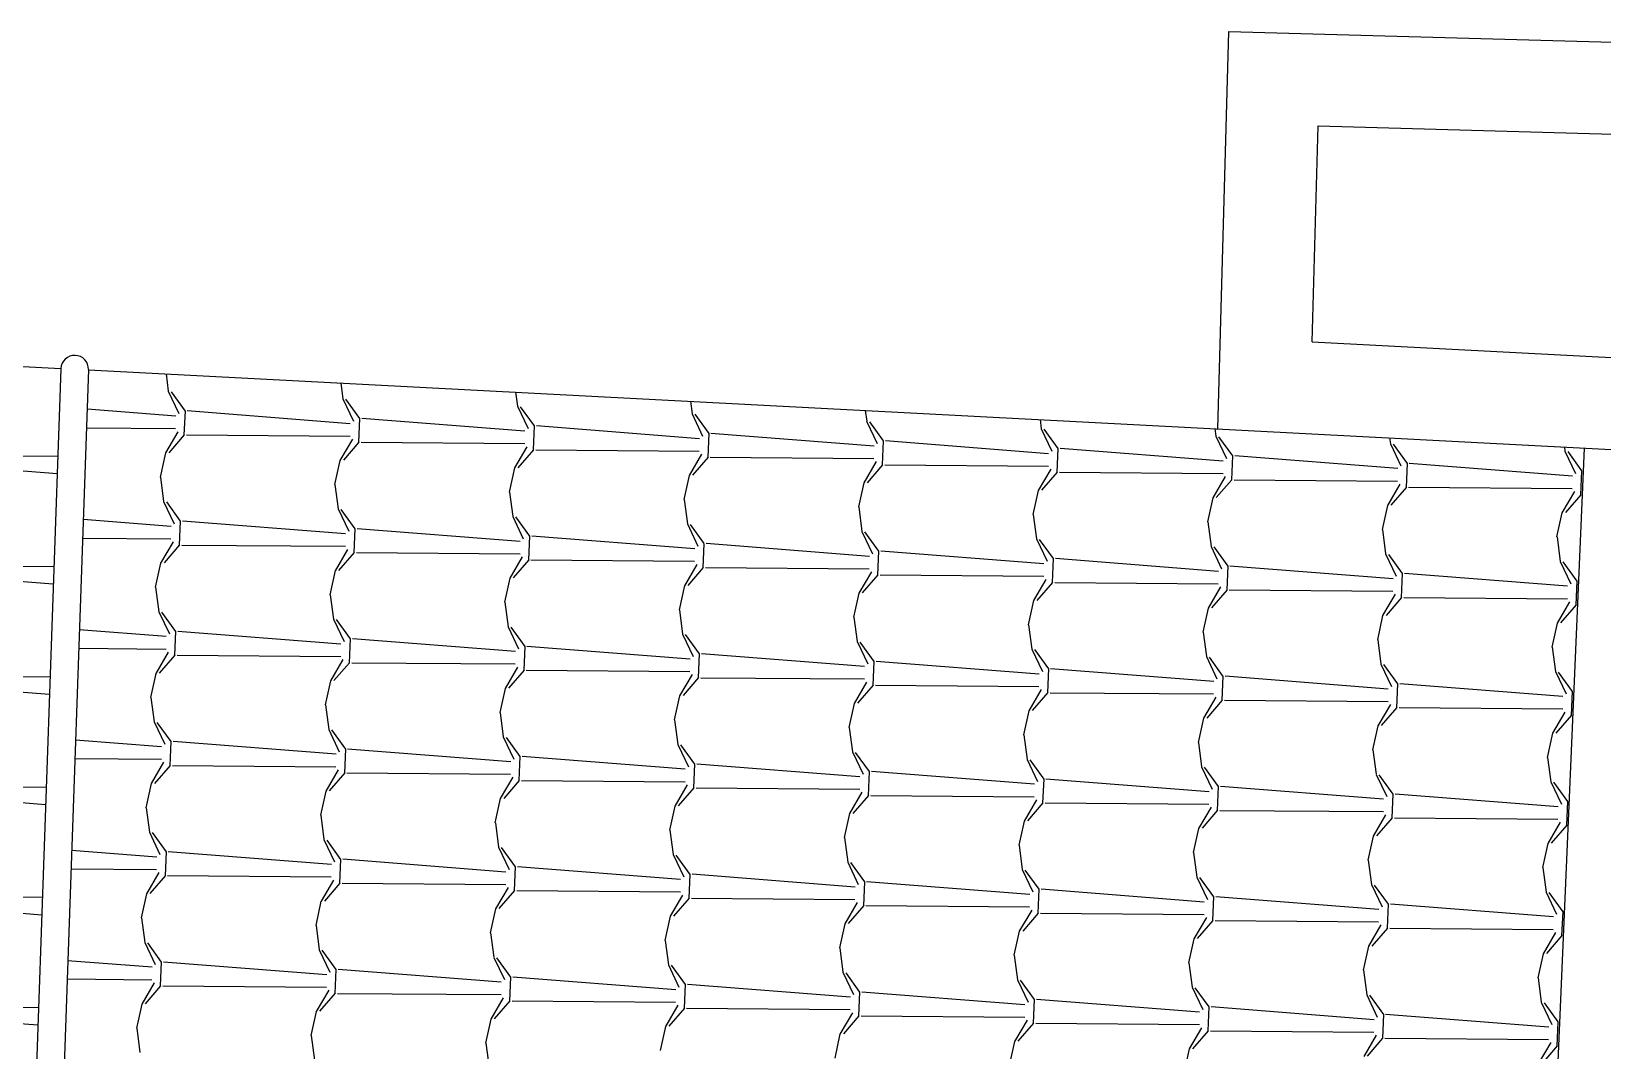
# Model space of a CAD drawing. Extents: x 1037 to 14540, y 1034 to 18285.
# Drawn here: x 6475.3 to 6816.9, y 3895.8 to 4117.5 of the extents above; entities that cross this region are included whole.
import ezdxf

# ---------------------------------------------------------------- set-up
doc = ezdxf.new("R2010")
doc.units = 0
doc.header["$LTSCALE"] = 100
doc.header["$MEASUREMENT"] = 0
doc.layers.get('0').update_dxf_attribs({"color": 240, "linetype": 'CONTINUOUS'})
doc.layers.add('proiezioni', color=252, linetype='CONTINUOUS')
doc.layers.add('retini copertura', color=32, linetype='CONTINUOUS')

# ---------------------------------------------------------------- blocks, each defined once
blk = doc.blocks.new('*X1855')
at = {"color": 0}
for p, q in [((11.2752, 40.2387), (11.416, 40.2376)), ((11.274, 40.2111), (11.4147, 40.2001)), ((11.2649, 39.9989), (11.4076, 39.9978)), ((11.2638, 39.9713), (11.4062, 39.9602)), ((11.2546, 39.7592), (11.3991, 39.758)), ((11.2535, 39.7315), (11.3978, 39.7203)), ((11.2443, 39.5194), (11.3907, 39.5182)), ((11.2432, 39.4918), (11.3894, 39.4803)), ((11.234, 39.2796), (11.3823, 39.2784)), ((11.2329, 39.252), (11.3809, 39.2404)), ((11.2237, 39.0398), (11.3738, 39.0387)), ((11.2226, 39.0122), (11.3725, 39.0005))]:
    blk.add_line(p, q, dxfattribs=at)
blk = doc.blocks.new('*X1856')
at = {"color": 0}
for p, q in [((11.6514, 40.4169), (11.6563, 40.3791)), ((12.0315, 40.397), (12.036, 40.3628)), ((11.6563, 40.3791), (11.6793, 40.3307)), ((11.6933, 40.3362), (11.6629, 40.3781)), ((12.036, 40.3628), (12.059, 40.3144)), ((12.0729, 40.3199), (12.0426, 40.3618)), ((12.4116, 40.3772), (12.4157, 40.3466)), ((12.7917, 40.3573), (12.7953, 40.3303)), ((11.6724, 40.3249), (11.4796, 40.3399)), ((11.6911, 40.2845), (11.6933, 40.3362)), ((12.0521, 40.3086), (11.6974, 40.3363)), ((12.0707, 40.2682), (12.0729, 40.3199)), ((12.4317, 40.2923), (12.0771, 40.32)), ((12.4156, 40.3465), (12.4386, 40.2981)), ((12.4526, 40.3036), (12.4223, 40.3455)), ((12.7953, 40.3302), (12.8183, 40.2818)), ((12.8322, 40.2873), (12.8019, 40.3292)), ((13.1719, 40.3374), (13.175, 40.314)), ((11.6721, 40.2972), (11.4782, 40.2987)), ((11.6506, 40.2449), (11.6776, 40.2912)), ((11.691, 40.2845), (11.6572, 40.2454)), ((12.0517, 40.2809), (11.696, 40.2837)), ((12.4504, 40.2519), (12.4526, 40.3036)), ((12.8114, 40.276), (12.4567, 40.3037)), ((12.83, 40.2357), (12.8322, 40.2873)), ((13.191, 40.2597), (12.8364, 40.2874)), ((13.1749, 40.3139), (13.1979, 40.2655)), ((13.2119, 40.271), (13.1816, 40.3129)), ((13.552, 40.3176), (13.5546, 40.2977)), ((13.5546, 40.2977), (13.5776, 40.2492)), ((13.5915, 40.2548), (13.5612, 40.2966)), ((13.9321, 40.2977), (13.9343, 40.2814)), ((12.0302, 40.2286), (12.0573, 40.2749)), ((12.0707, 40.2683), (12.0369, 40.2291)), ((12.4314, 40.2646), (12.0757, 40.2674)), ((12.4099, 40.2123), (12.4369, 40.2586)), ((12.4503, 40.252), (12.4165, 40.2128)), ((12.811, 40.2484), (12.4553, 40.2511)), ((13.2097, 40.2194), (13.2119, 40.271)), ((13.5707, 40.2434), (13.216, 40.2711)), ((13.5893, 40.2031), (13.5915, 40.2547)), ((13.9503, 40.2271), (13.5957, 40.2548)), ((13.9342, 40.2814), (13.9572, 40.2329)), ((13.9712, 40.2385), (13.9409, 40.2803)), ((14.3122, 40.2778), (14.3139, 40.2651)), ((14.3139, 40.2651), (14.3369, 40.2166)), ((14.3508, 40.2222), (14.3205, 40.2641)), ((14.6924, 40.258), (14.6936, 40.2488)), ((11.639, 40.1925), (11.6506, 40.2449)), ((12.0187, 40.1763), (12.0302, 40.2286)), ((12.7895, 40.196), (12.8166, 40.2423)), ((12.83, 40.2357), (12.7962, 40.1965)), ((13.1907, 40.2321), (12.835, 40.2348)), ((13.1692, 40.1797), (13.1962, 40.226)), ((13.2096, 40.2194), (13.1758, 40.1802)), ((13.5703, 40.2158), (13.2146, 40.2185)), ((13.969, 40.1868), (13.9712, 40.2384)), ((14.33, 40.2108), (13.9753, 40.2385)), ((14.3486, 40.1705), (14.3508, 40.2222)), ((14.7096, 40.1945), (14.355, 40.2222)), ((14.6935, 40.2488), (14.7165, 40.2003)), ((14.7305, 40.2059), (14.7002, 40.2478)), ((11.639, 40.1925), (11.6461, 40.1394)), ((12.3983, 40.16), (12.4099, 40.2123)), ((12.778, 40.1437), (12.7895, 40.196)), ((13.5488, 40.1634), (13.5759, 40.2097)), ((13.5893, 40.2031), (13.5555, 40.1639)), ((13.95, 40.1995), (13.5943, 40.2023)), ((13.9285, 40.1471), (13.9555, 40.1935)), ((13.9689, 40.1868), (13.9351, 40.1477)), ((14.3296, 40.1832), (13.9739, 40.186)), ((14.7283, 40.1542), (14.7305, 40.2059)), ((12.0187, 40.1762), (12.0257, 40.1231)), ((12.3983, 40.16), (12.4054, 40.1068)), ((13.1576, 40.1274), (13.1692, 40.1798)), ((13.5373, 40.1111), (13.5488, 40.1635)), ((13.9169, 40.0948), (13.9285, 40.1472)), ((14.3081, 40.1308), (14.3352, 40.1772)), ((14.3486, 40.1705), (14.3148, 40.1314)), ((14.7093, 40.1669), (14.3536, 40.1697)), ((14.6878, 40.1146), (14.7148, 40.1609)), ((14.7282, 40.1542), (14.6944, 40.1151)), ((11.6461, 40.1393), (11.669, 40.0909)), ((11.683, 40.0964), (11.6527, 40.1383)), ((12.0257, 40.1231), (12.0487, 40.0746)), ((12.0626, 40.0801), (12.0323, 40.122)), ((12.778, 40.1437), (12.785, 40.0905)), ((13.1577, 40.1274), (13.1647, 40.0742)), ((14.2966, 40.0785), (14.3081, 40.1309)), ((14.6762, 40.0622), (14.6878, 40.1146)), ((11.6622, 40.0851), (11.4712, 40.1)), ((11.6808, 40.0448), (11.683, 40.0964)), ((12.0418, 40.0688), (11.6872, 40.0965)), ((12.0604, 40.0285), (12.0626, 40.0801)), ((12.4215, 40.0525), (12.0668, 40.0802)), ((12.4054, 40.1068), (12.4283, 40.0583)), ((12.4423, 40.0638), (12.412, 40.1057)), ((12.785, 40.0905), (12.808, 40.042)), ((12.8219, 40.0476), (12.7916, 40.0894)), ((13.5373, 40.1111), (13.5443, 40.0579)), ((13.917, 40.0948), (13.924, 40.0416)), ((11.6618, 40.0575), (11.4697, 40.059)), ((11.6403, 40.0051), (11.6673, 40.0514)), ((11.6808, 40.0448), (11.6469, 40.0056)), ((12.4401, 40.0122), (12.4423, 40.0638)), ((12.8011, 40.0362), (12.4465, 40.0639)), ((12.8197, 39.9959), (12.8219, 40.0475)), ((13.1808, 40.0199), (12.8261, 40.0476)), ((13.1647, 40.0742), (13.1876, 40.0257)), ((13.2016, 40.0313), (13.1713, 40.0732)), ((13.5443, 40.0579), (13.5673, 40.0094)), ((13.5812, 40.015), (13.5509, 40.0569)), ((14.2966, 40.0785), (14.3036, 40.0253)), ((14.6763, 40.0622), (14.6833, 40.009)), ((12.0414, 40.0412), (11.6857, 40.0439)), ((12.0199, 39.9888), (12.047, 40.0351)), ((12.0604, 40.0285), (12.0266, 39.9893)), ((12.4211, 40.0249), (12.0654, 40.0276)), ((12.3996, 39.9725), (12.4266, 40.0188)), ((12.4401, 40.0122), (12.4062, 39.973)), ((12.8007, 40.0086), (12.445, 40.0114)), ((13.1994, 39.9796), (13.2016, 40.0313)), ((13.5604, 40.0036), (13.2058, 40.0313)), ((13.579, 39.9633), (13.5812, 40.015)), ((13.9401, 39.9874), (13.5854, 40.0151)), ((13.924, 40.0416), (13.9469, 39.9931)), ((13.9609, 39.9987), (13.9306, 40.0406)), ((14.3036, 40.0253), (14.3266, 39.9768)), ((14.3406, 39.9824), (14.3102, 40.0243)), ((11.6287, 39.9528), (11.6403, 40.0051)), ((12.0084, 39.9365), (12.0199, 39.9889)), ((12.7792, 39.9562), (12.8063, 40.0025)), ((12.8197, 39.9959), (12.7859, 39.9568)), ((13.1804, 39.9923), (12.8247, 39.9951)), ((13.1589, 39.9399), (13.1859, 39.9863)), ((13.1994, 39.9796), (13.1655, 39.9405)), ((13.56, 39.976), (13.2043, 39.9788)), ((13.9587, 39.947), (13.9609, 39.9987)), ((14.3197, 39.9711), (13.9651, 39.9988)), ((14.3383, 39.9307), (14.3405, 39.9824)), ((14.6994, 39.9548), (14.3447, 39.9825)), ((14.6833, 40.009), (14.7062, 39.9605)), ((14.7202, 39.9661), (14.6899, 40.008)), ((11.6287, 39.9528), (11.6358, 39.8996)), ((12.388, 39.9202), (12.3996, 39.9726)), ((12.7677, 39.9039), (12.7792, 39.9563)), ((13.5385, 39.9236), (13.5656, 39.97)), ((13.579, 39.9633), (13.5452, 39.9242)), ((13.9397, 39.9597), (13.584, 39.9625)), ((13.9182, 39.9074), (13.9452, 39.9537)), ((13.9587, 39.947), (13.9248, 39.9079)), ((14.3193, 39.9434), (13.9636, 39.9462)), ((14.718, 39.9144), (14.7202, 39.9661)), ((12.0084, 39.9365), (12.0154, 39.8833)), ((12.3881, 39.9202), (12.3951, 39.867)), ((13.1473, 39.8876), (13.1589, 39.94)), ((13.527, 39.8713), (13.5385, 39.9237)), ((14.2978, 39.8911), (14.3249, 39.9374)), ((14.3383, 39.9307), (14.3045, 39.8916)), ((14.699, 39.9271), (14.3433, 39.9299)), ((14.6775, 39.8748), (14.7045, 39.9211)), ((14.718, 39.9144), (14.6841, 39.8753)), ((11.6358, 39.8996), (11.6587, 39.8511)), ((11.6727, 39.8567), (11.6424, 39.8985)), ((12.0154, 39.8833), (12.0384, 39.8348)), ((12.0524, 39.8404), (12.022, 39.8823)), ((12.7677, 39.9039), (12.7747, 39.8507)), ((13.1474, 39.8876), (13.1544, 39.8344)), ((13.9066, 39.855), (13.9182, 39.9074)), ((14.2863, 39.8387), (14.2978, 39.8911)), ((14.6659, 39.8224), (14.6775, 39.8748)), ((11.6519, 39.8453), (11.4627, 39.8601)), ((11.6705, 39.805), (11.6727, 39.8566)), ((12.0315, 39.829), (11.6769, 39.8567)), ((12.0501, 39.7887), (12.0523, 39.8404)), ((12.4112, 39.8127), (12.0565, 39.8405)), ((12.3951, 39.867), (12.418, 39.8185)), ((12.432, 39.8241), (12.4017, 39.866)), ((12.7747, 39.8507), (12.7977, 39.8022)), ((12.8117, 39.8078), (12.7813, 39.8497)), ((13.527, 39.8713), (13.534, 39.8181)), ((13.9067, 39.855), (13.9137, 39.8018)), ((11.6515, 39.8177), (11.4613, 39.8192)), ((11.63, 39.7653), (11.657, 39.8116)), ((12.4298, 39.7724), (12.432, 39.8241)), ((12.7908, 39.7965), (12.4362, 39.8242)), ((12.8094, 39.7561), (12.8116, 39.8078)), ((13.1705, 39.7802), (12.8158, 39.8079)), ((13.1544, 39.8344), (13.1773, 39.7859)), ((13.1913, 39.7915), (13.161, 39.8334)), ((13.534, 39.8181), (13.557, 39.7696)), ((13.571, 39.7752), (13.5406, 39.8171)), ((14.2863, 39.8387), (14.2933, 39.7855)), ((14.666, 39.8224), (14.673, 39.7692)), ((11.6705, 39.805), (11.6366, 39.7659)), ((12.0311, 39.8014), (11.6754, 39.8042)), ((12.0096, 39.749), (12.0367, 39.7954)), ((12.0501, 39.7887), (12.0163, 39.7496)), ((12.4108, 39.7851), (12.0551, 39.7879)), ((12.3893, 39.7327), (12.4163, 39.7791)), ((12.4298, 39.7724), (12.396, 39.7333)), ((12.7904, 39.7688), (12.4347, 39.7716)), ((13.1891, 39.7398), (13.1913, 39.7915)), ((13.5501, 39.7639), (13.1955, 39.7916)), ((13.5687, 39.7235), (13.5709, 39.7752)), ((13.9298, 39.7476), (13.5751, 39.7753)), ((13.9137, 39.8018), (13.9366, 39.7533)), ((13.9506, 39.7589), (13.9203, 39.8008)), ((14.2933, 39.7855), (14.3163, 39.737)), ((14.3303, 39.7426), (14.2999, 39.7845)), ((11.6184, 39.713), (11.63, 39.7654)), ((11.9981, 39.6967), (12.0096, 39.7491)), ((12.7689, 39.7165), (12.796, 39.7628)), ((12.8094, 39.7561), (12.7756, 39.717)), ((13.1701, 39.7525), (12.8144, 39.7553)), ((13.1486, 39.7002), (13.1756, 39.7465)), ((13.1891, 39.7398), (13.1553, 39.7007)), ((13.5497, 39.7362), (13.194, 39.739)), ((13.9484, 39.7072), (13.9506, 39.7589)), ((14.3094, 39.7313), (13.9548, 39.759)), ((14.328, 39.6909), (14.3302, 39.7426)), ((14.6891, 39.715), (14.3344, 39.7427)), ((14.673, 39.7692), (14.6959, 39.7208)), ((14.7099, 39.7263), (14.6796, 39.7682)), ((11.6185, 39.713), (11.6255, 39.6598)), ((12.3777, 39.6804), (12.3893, 39.7328)), ((12.7574, 39.6641), (12.7689, 39.7165)), ((13.5282, 39.6839), (13.5553, 39.7302)), ((13.5687, 39.7235), (13.5349, 39.6844)), ((13.9294, 39.7199), (13.5737, 39.7227)), ((13.9079, 39.6676), (13.9349, 39.7139)), ((13.9484, 39.7072), (13.9146, 39.6681)), ((14.309, 39.7036), (13.9533, 39.7064)), ((14.7077, 39.6746), (14.7099, 39.7263)), ((11.9981, 39.6967), (12.0051, 39.6435)), ((12.3778, 39.6804), (12.3848, 39.6272)), ((13.137, 39.6478), (13.1486, 39.7002)), ((13.5167, 39.6315), (13.5282, 39.6839)), ((14.2875, 39.6513), (14.3146, 39.6976)), ((14.328, 39.6909), (14.2942, 39.6518)), ((14.6887, 39.6873), (14.333, 39.6901)), ((14.6672, 39.635), (14.6942, 39.6813)), ((14.7077, 39.6746), (14.6739, 39.6355)), ((11.6255, 39.6598), (11.6485, 39.6113)), ((11.6624, 39.6169), (11.6321, 39.6588)), ((12.0051, 39.6435), (12.0281, 39.595)), ((12.0421, 39.6006), (12.0117, 39.6425)), ((12.7574, 39.6641), (12.7644, 39.6109)), ((13.1371, 39.6478), (13.1441, 39.5946)), ((13.8963, 39.6152), (13.9079, 39.6676)), ((14.276, 39.5989), (14.2875, 39.6513)), ((14.6557, 39.5826), (14.6672, 39.635)), ((11.6416, 39.6056), (11.4543, 39.6202)), ((11.6602, 39.5652), (11.6624, 39.6169)), ((12.0212, 39.5893), (11.6666, 39.617)), ((12.0398, 39.5489), (12.0421, 39.6006)), ((12.4009, 39.573), (12.0462, 39.6007)), ((12.3848, 39.6272), (12.4078, 39.5787)), ((12.4217, 39.5843), (12.3914, 39.6262)), ((12.7644, 39.6109), (12.7874, 39.5624)), ((12.8014, 39.568), (12.771, 39.6099)), ((13.5167, 39.6315), (13.5237, 39.5783)), ((13.8964, 39.6152), (13.9034, 39.562)), ((11.6412, 39.5779), (11.4529, 39.5794)), ((11.6197, 39.5255), (11.6467, 39.5719)), ((12.4195, 39.5326), (12.4217, 39.5843)), ((12.7805, 39.5567), (12.4259, 39.5844)), ((12.7991, 39.5163), (12.8014, 39.568)), ((13.1602, 39.5404), (12.8055, 39.5681)), ((13.1441, 39.5946), (13.1671, 39.5461)), ((13.181, 39.5517), (13.1507, 39.5936)), ((13.5237, 39.5783), (13.5467, 39.5299)), ((13.5607, 39.5354), (13.5303, 39.5773)), ((14.276, 39.5989), (14.2831, 39.5458)), ((14.6557, 39.5826), (14.6627, 39.5295)), ((11.6602, 39.5652), (11.6264, 39.5261)), ((12.0208, 39.5616), (11.6651, 39.5644)), ((11.9994, 39.5093), (12.0264, 39.5556)), ((12.0398, 39.5489), (12.006, 39.5098)), ((12.4005, 39.5453), (12.0448, 39.5481)), ((12.379, 39.493), (12.406, 39.5393)), ((12.4195, 39.5326), (12.3857, 39.4935)), ((13.1788, 39.5), (13.181, 39.5517)), ((13.5398, 39.5241), (13.1852, 39.5518)), ((13.5584, 39.4837), (13.5607, 39.5354)), ((13.9195, 39.5078), (13.5648, 39.5355)), ((13.9034, 39.562), (13.9264, 39.5136)), ((13.9403, 39.5191), (13.91, 39.561)), ((14.283, 39.5457), (14.306, 39.4973)), ((14.32, 39.5028), (14.2896, 39.5447)), ((11.6081, 39.4732), (11.6197, 39.5256)), ((11.9878, 39.4569), (11.9993, 39.5093)), ((12.7801, 39.529), (12.4244, 39.5318)), ((12.7587, 39.4767), (12.7857, 39.523)), ((12.7991, 39.5163), (12.7653, 39.4772)), ((13.1598, 39.5127), (12.8041, 39.5155)), ((13.1383, 39.4604), (13.1653, 39.5067)), ((13.1788, 39.5), (13.145, 39.4609)), ((13.5394, 39.4964), (13.1837, 39.4992)), ((13.9381, 39.4674), (13.9403, 39.5191)), ((14.2991, 39.4915), (13.9445, 39.5192)), ((14.3177, 39.4511), (14.32, 39.5028)), ((14.6788, 39.4752), (14.3241, 39.5029)), ((14.6627, 39.5294), (14.6857, 39.481)), ((14.6996, 39.4865), (14.6693, 39.5284)), ((11.6082, 39.4732), (11.6152, 39.42)), ((12.3674, 39.4406), (12.379, 39.493)), ((12.7471, 39.4243), (12.7586, 39.4767)), ((13.518, 39.4441), (13.545, 39.4904)), ((13.5584, 39.4837), (13.5246, 39.4446)), ((13.9191, 39.4801), (13.5634, 39.4829)), ((13.8976, 39.4278), (13.9247, 39.4741)), ((13.9381, 39.4675), (13.9043, 39.4283)), ((14.2987, 39.4639), (13.943, 39.4666)), ((14.6974, 39.4349), (14.6996, 39.4865)), ((11.9878, 39.4569), (11.9948, 39.4037)), ((12.3675, 39.4406), (12.3745, 39.3874)), ((13.1267, 39.408), (13.1383, 39.4604)), ((13.5064, 39.3917), (13.518, 39.4441)), ((14.2773, 39.4115), (14.3043, 39.4578)), ((14.3177, 39.4512), (14.2839, 39.412)), ((14.6784, 39.4476), (14.3227, 39.4503)), ((14.6569, 39.3952), (14.684, 39.4415)), ((14.6974, 39.4349), (14.6636, 39.3957)), ((11.6152, 39.42), (11.6382, 39.3715)), ((11.6521, 39.3771), (11.6218, 39.419)), ((11.9948, 39.4037), (12.0178, 39.3552)), ((12.0318, 39.3608), (12.0014, 39.4027)), ((12.7471, 39.4243), (12.7541, 39.3711)), ((13.1268, 39.408), (13.1338, 39.3549)), ((13.8861, 39.3754), (13.8976, 39.4278)), ((14.2657, 39.3592), (14.2773, 39.4115)), ((11.6313, 39.3658), (11.4459, 39.3803)), ((11.6499, 39.3254), (11.6521, 39.3771)), ((12.011, 39.3495), (11.6563, 39.3772)), ((12.3745, 39.3874), (12.3975, 39.339)), ((12.4114, 39.3445), (12.3811, 39.3864)), ((12.7541, 39.3711), (12.7771, 39.3227)), ((12.7911, 39.3282), (12.7607, 39.3701)), ((13.5064, 39.3917), (13.5135, 39.3386)), ((13.8861, 39.3754), (13.8931, 39.3223)), ((14.6454, 39.3429), (14.6569, 39.3952)), ((11.6309, 39.3381), (11.4444, 39.3396)), ((11.6094, 39.2858), (11.6365, 39.3321)), ((12.0295, 39.3091), (12.0318, 39.3608)), ((12.3906, 39.3332), (12.036, 39.3609)), ((12.4092, 39.2928), (12.4114, 39.3445)), ((12.7703, 39.3169), (12.4156, 39.3446)), ((12.7888, 39.2765), (12.7911, 39.3282)), ((13.1499, 39.3006), (12.7953, 39.3283)), ((13.1338, 39.3548), (13.1568, 39.3064)), ((13.1707, 39.3119), (13.1404, 39.3538)), ((13.5134, 39.3385), (13.5364, 39.2901)), ((13.5504, 39.2956), (13.52, 39.3375)), ((14.2657, 39.3592), (14.2728, 39.306)), ((14.6454, 39.3429), (14.6524, 39.2897)), ((11.6499, 39.3254), (11.6161, 39.2863)), ((12.0105, 39.3218), (11.6548, 39.3246)), ((11.9891, 39.2695), (12.0161, 39.3158)), ((12.0295, 39.3091), (11.9957, 39.27)), ((12.3902, 39.3055), (12.0345, 39.3083)), ((12.3687, 39.2532), (12.3958, 39.2995)), ((12.4092, 39.2928), (12.3754, 39.2537)), ((13.1685, 39.2602), (13.1707, 39.3119)), ((13.5296, 39.2843), (13.1749, 39.312)), ((13.5481, 39.244), (13.5504, 39.2956)), ((13.9092, 39.268), (13.5546, 39.2957)), ((13.8931, 39.3222), (13.9161, 39.2738)), ((13.93, 39.2793), (13.8997, 39.3212)), ((14.2727, 39.306), (14.2957, 39.2575)), ((14.3097, 39.263), (14.2793, 39.3049)), ((11.5978, 39.2334), (11.6094, 39.2858)), ((11.9775, 39.2171), (11.989, 39.2695)), ((12.7698, 39.2892), (12.4141, 39.292)), ((12.7484, 39.2369), (12.7754, 39.2832)), ((12.7888, 39.2766), (12.755, 39.2374)), ((13.1495, 39.273), (12.7938, 39.2757)), ((13.128, 39.2206), (13.1551, 39.2669)), ((13.1685, 39.2603), (13.1347, 39.2211)), ((13.5291, 39.2567), (13.1734, 39.2594)), ((13.9278, 39.2277), (13.93, 39.2793)), ((14.2889, 39.2517), (13.9342, 39.2794)), ((14.3074, 39.2114), (14.3097, 39.263)), ((14.6685, 39.2354), (14.3139, 39.2631)), ((14.6524, 39.2897), (14.6754, 39.2412)), ((14.6893, 39.2468), (14.659, 39.2886)), ((11.5979, 39.2334), (11.6049, 39.1802)), ((12.3571, 39.2008), (12.3687, 39.2532)), ((12.7368, 39.1845), (12.7484, 39.2369)), ((13.5077, 39.2043), (13.5347, 39.2506)), ((13.5481, 39.244), (13.5143, 39.2048)), ((13.9088, 39.2404), (13.5531, 39.2431)), ((13.8873, 39.188), (13.9144, 39.2343)), ((13.9278, 39.2277), (13.894, 39.1885)), ((14.2884, 39.2241), (13.9327, 39.2269)), ((14.6871, 39.1951), (14.6893, 39.2467)), ((11.9775, 39.2171), (11.9845, 39.164)), ((12.3572, 39.2008), (12.3642, 39.1477)), ((13.1165, 39.1683), (13.128, 39.2206)), ((13.4961, 39.152), (13.5077, 39.2043)), ((14.267, 39.1717), (14.294, 39.218)), ((14.3074, 39.2114), (14.2736, 39.1722)), ((14.6681, 39.2078), (14.3124, 39.2106)), ((14.6466, 39.1554), (14.6737, 39.2018)), ((14.6871, 39.1951), (14.6533, 39.1559)), ((11.6049, 39.1802), (11.6279, 39.1318)), ((11.6418, 39.1373), (11.6115, 39.1792)), ((11.9845, 39.1639), (12.0075, 39.1155)), ((12.0215, 39.121), (11.9911, 39.1629)), ((12.7368, 39.1845), (12.7439, 39.1314)), ((13.1165, 39.1682), (13.1235, 39.1151)), ((13.8758, 39.1357), (13.8873, 39.188)), ((14.2554, 39.1194), (14.267, 39.1718)), ((11.621, 39.126), (11.4374, 39.1403)), ((11.6396, 39.0856), (11.6418, 39.1373)), ((12.0007, 39.1097), (11.646, 39.1374)), ((12.3642, 39.1476), (12.3872, 39.0992)), ((12.4011, 39.1047), (12.3708, 39.1466)), ((12.7438, 39.1313), (12.7668, 39.0829)), ((12.7808, 39.0884), (12.7505, 39.1303)), ((13.4961, 39.152), (13.5032, 39.0988)), ((13.8758, 39.1357), (13.8828, 39.0825)), ((14.6351, 39.1031), (14.6466, 39.1555)), ((11.6206, 39.0983), (11.436, 39.0998)), ((11.5991, 39.046), (11.6262, 39.0923)), ((12.0193, 39.0693), (12.0215, 39.121)), ((12.3803, 39.0934), (12.0257, 39.1211)), ((12.3989, 39.053), (12.4011, 39.1047)), ((12.76, 39.0771), (12.4053, 39.1048)), ((12.7786, 39.0368), (12.7808, 39.0884)), ((13.1396, 39.0608), (12.785, 39.0885)), ((13.1235, 39.1151), (13.1465, 39.0666)), ((13.1604, 39.0721), (13.1301, 39.114)), ((13.5031, 39.0988), (13.5261, 39.0503)), ((13.5401, 39.0559), (13.5098, 39.0977)), ((14.2555, 39.1194), (14.2625, 39.0662)), ((14.6351, 39.1031), (14.6421, 39.0499)), ((11.6396, 39.0857), (11.6058, 39.0465)), ((12.0003, 39.0821), (11.6445, 39.0848)), ((11.9788, 39.0297), (12.0058, 39.076)), ((12.0192, 39.0694), (11.9854, 39.0302)), ((12.3799, 39.0658), (12.0242, 39.0685)), ((12.3584, 39.0134), (12.3855, 39.0597)), ((13.1582, 39.0205), (13.1604, 39.0721)), ((13.5193, 39.0445), (13.1646, 39.0722)), ((13.5379, 39.0042), (13.5401, 39.0558)), ((13.8989, 39.0282), (13.5443, 39.0559)), ((13.8828, 39.0825), (13.9058, 39.034)), ((13.9197, 39.0396), (13.8894, 39.0815)), ((14.2624, 39.0662), (14.2854, 39.0177)), ((14.2994, 39.0233), (14.2691, 39.0652)), ((11.5876, 38.9937), (11.5991, 39.046)), ((11.9672, 38.9774), (11.9788, 39.0297)), ((12.3989, 39.0531), (12.3651, 39.0139)), ((12.7596, 39.0495), (12.4038, 39.0522)), ((12.7381, 38.9971), (12.7651, 39.0434)), ((12.7785, 39.0368), (12.7447, 38.9976)), ((13.1392, 39.0332), (12.7835, 39.036)), ((13.1177, 38.9808), (13.1448, 39.0271)), ((13.1582, 39.0205), (13.1244, 38.9813)), ((13.5189, 39.0169), (13.1631, 39.0197)), ((13.9175, 38.9879), (13.9197, 39.0396)), ((14.2786, 39.0119), (13.9239, 39.0397)), ((14.2972, 38.9716), (14.2994, 39.0233)), ((14.6582, 38.9957), (14.3036, 39.0234)), ((14.6421, 39.0499), (14.6651, 39.0014)), ((14.679, 39.007), (14.6487, 39.0489)), ((11.5876, 38.9936), (11.5946, 38.9405)), ((12.3469, 38.9611), (12.3584, 39.0134)), ((12.7265, 38.9448), (12.7381, 38.9971)), ((13.4974, 38.9645), (13.5244, 39.0108)), ((13.5378, 39.0042), (13.504, 38.965)), ((13.8985, 39.0006), (13.5428, 39.0034)), ((13.877, 38.9482), (13.9041, 38.9946)), ((13.9175, 38.9879), (13.8837, 38.9488)), ((14.2782, 38.9843), (13.9224, 38.9871)), ((14.6768, 38.9553), (14.679, 39.007)), ((11.9672, 38.9773), (11.9743, 38.9242)), ((12.3469, 38.9611), (12.3539, 38.9079)), ((13.1062, 38.9285), (13.1177, 38.9809)), ((13.4858, 38.9122), (13.4974, 38.9646)), ((14.2567, 38.9319), (14.2837, 38.9783)), ((14.2971, 38.9716), (14.2633, 38.9325)), ((14.6578, 38.968), (14.3021, 38.9708)), ((14.6363, 38.9157), (14.6634, 38.962)), ((14.6768, 38.9553), (14.643, 38.9162)), ((13.8655, 38.8959), (13.877, 38.9483))]:
    blk.add_line(p, q, dxfattribs=at)

msp = doc.modelspace()

# ---------------------------------------------------------------- linework, layer by layer
at = {"layer": 'proiezioni'}
for p, q in [((6733.27, 4031.03), (6735.66, 4117.51)), ((6735.66, 4117.51), (8159.02, 4077.94)), ((6753.8, 4049.99), (6755.1, 4096.96)), ((6755.1, 4096.96), (8158.46, 4057.95)), ((6089.55, 4064.68), (6481.69, 4044.18)), ((6753.8, 4049.99), (6853.84, 4044.76)), ((6481.68, 4044.13), (6406.14, 1895.83)), ((6487.68, 4043.92), (6412.13, 1895.62)), ((6487.68, 4043.87), (6833.01, 4025.82)), ((6757.51, 2733.16), (6813.03, 4026.87))]:
    msp.add_line(p, q, dxfattribs=at)
msp.add_arc((6484.68, 4044.03), 3, 357.986, 177.986, dxfattribs=at)

# ---------------------------------------------------------------- block references
at = {"layer": 'retini copertura', "xscale": 100, "yscale": 100, "zscale": 100}
for name in ['*X1855', '*X1856']:
    msp.add_blockref(name, (5339.41, 1.3), dxfattribs=at)

doc.saveas('drawing.dxf')
